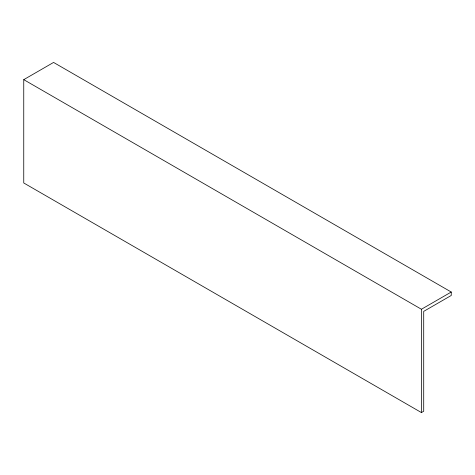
<?xml version="1.0" encoding="UTF-8"?>
<svg xmlns="http://www.w3.org/2000/svg" width="475" height="475" viewBox="0 0 475 475"><rect width="100%" height="100%" fill="white"/><g stroke="black" fill="none" stroke-linecap="round" stroke-linejoin="round"><path stroke-width="0.71" d="M23.75 79.652L53.574 62.433L451.25 292.03L451.25 295.474L423.712 311.374L423.712 411.249L421.426 412.567L23.75 182.97L23.75 79.652L421.426 309.249L451.25 292.03M421.426 309.249L421.426 412.567"/></g></svg>
